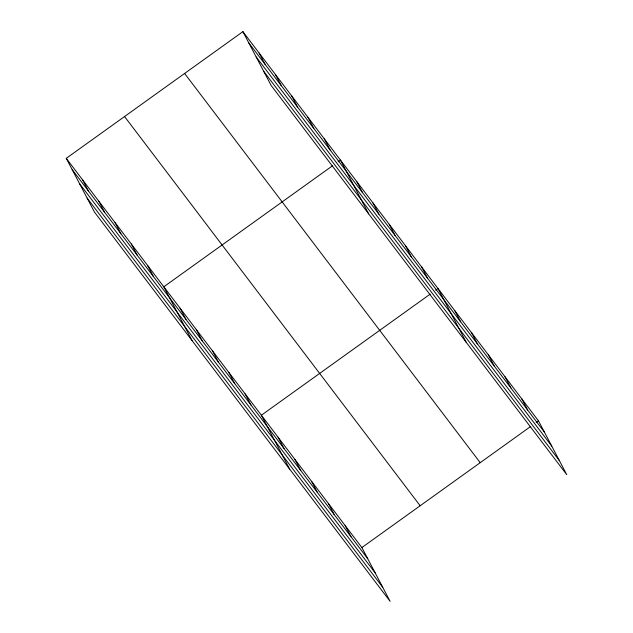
<?xml version="1.0" encoding="UTF-8"?>
<svg xmlns="http://www.w3.org/2000/svg" width="633" height="633" viewBox="0 0 633 633"><rect width="100%" height="100%" fill="white"/><g stroke="black" fill="none" stroke-linecap="round" stroke-linejoin="round"><path stroke-width="0.95" d="M66.259 158.345L361.87 547.561L390.102 601.35L94.499 212.134L66.259 158.345L242.898 31.65L538.501 420.866L566.741 474.655L271.13 85.439L242.898 31.65M332.673 165.664L163.812 286.789L192.052 340.578M338.109 161.763L340.443 160.094L368.683 213.875M430.218 294.108L261.358 415.232L289.598 469.013M435.662 290.207L437.996 288.529L466.228 342.318M361.87 547.561L530.731 426.436M536.167 422.535L538.501 420.866M248.777 42.862L544.38 432.07M256.159 56.907L551.762 446.123M263.755 71.387L559.358 460.602M184.607 73.46L480.21 462.676M124.551 116.535L420.154 505.751M72.146 169.557L367.749 558.773M79.521 183.61L375.132 572.825M87.125 198.082L382.728 587.297M521.75 398.814L527.629 410.018M504.999 376.754L510.878 387.966M488.249 354.702L494.128 365.906M471.498 332.642L477.377 343.854M454.747 310.589L460.626 321.793M421.736 267.126L427.623 278.33M405.476 245.715L411.363 256.927M389.216 224.311L395.103 235.523M372.964 202.908L378.843 214.112M356.703 181.497L362.59 192.709M324.183 138.682L330.07 149.894M307.931 117.279L313.81 128.483M291.671 95.868L297.557 107.08M275.41 74.465L281.297 85.669M259.15 53.053L265.037 64.265M345.12 525.509L350.999 536.713M328.369 503.449L334.248 514.661M311.61 481.397L317.497 492.609M294.859 459.344L300.746 470.548M278.109 437.284L283.995 448.496M245.106 393.821L250.984 405.033M228.845 372.418L234.732 383.622M212.585 351.006L218.472 362.218M196.325 329.603L202.212 340.807M180.073 308.2L185.952 319.404M147.552 265.385L153.439 276.589M131.292 243.974L137.179 255.186M115.04 222.571L120.919 233.775M98.78 201.159L104.667 212.371M82.519 179.756L88.406 190.96"/></g></svg>
